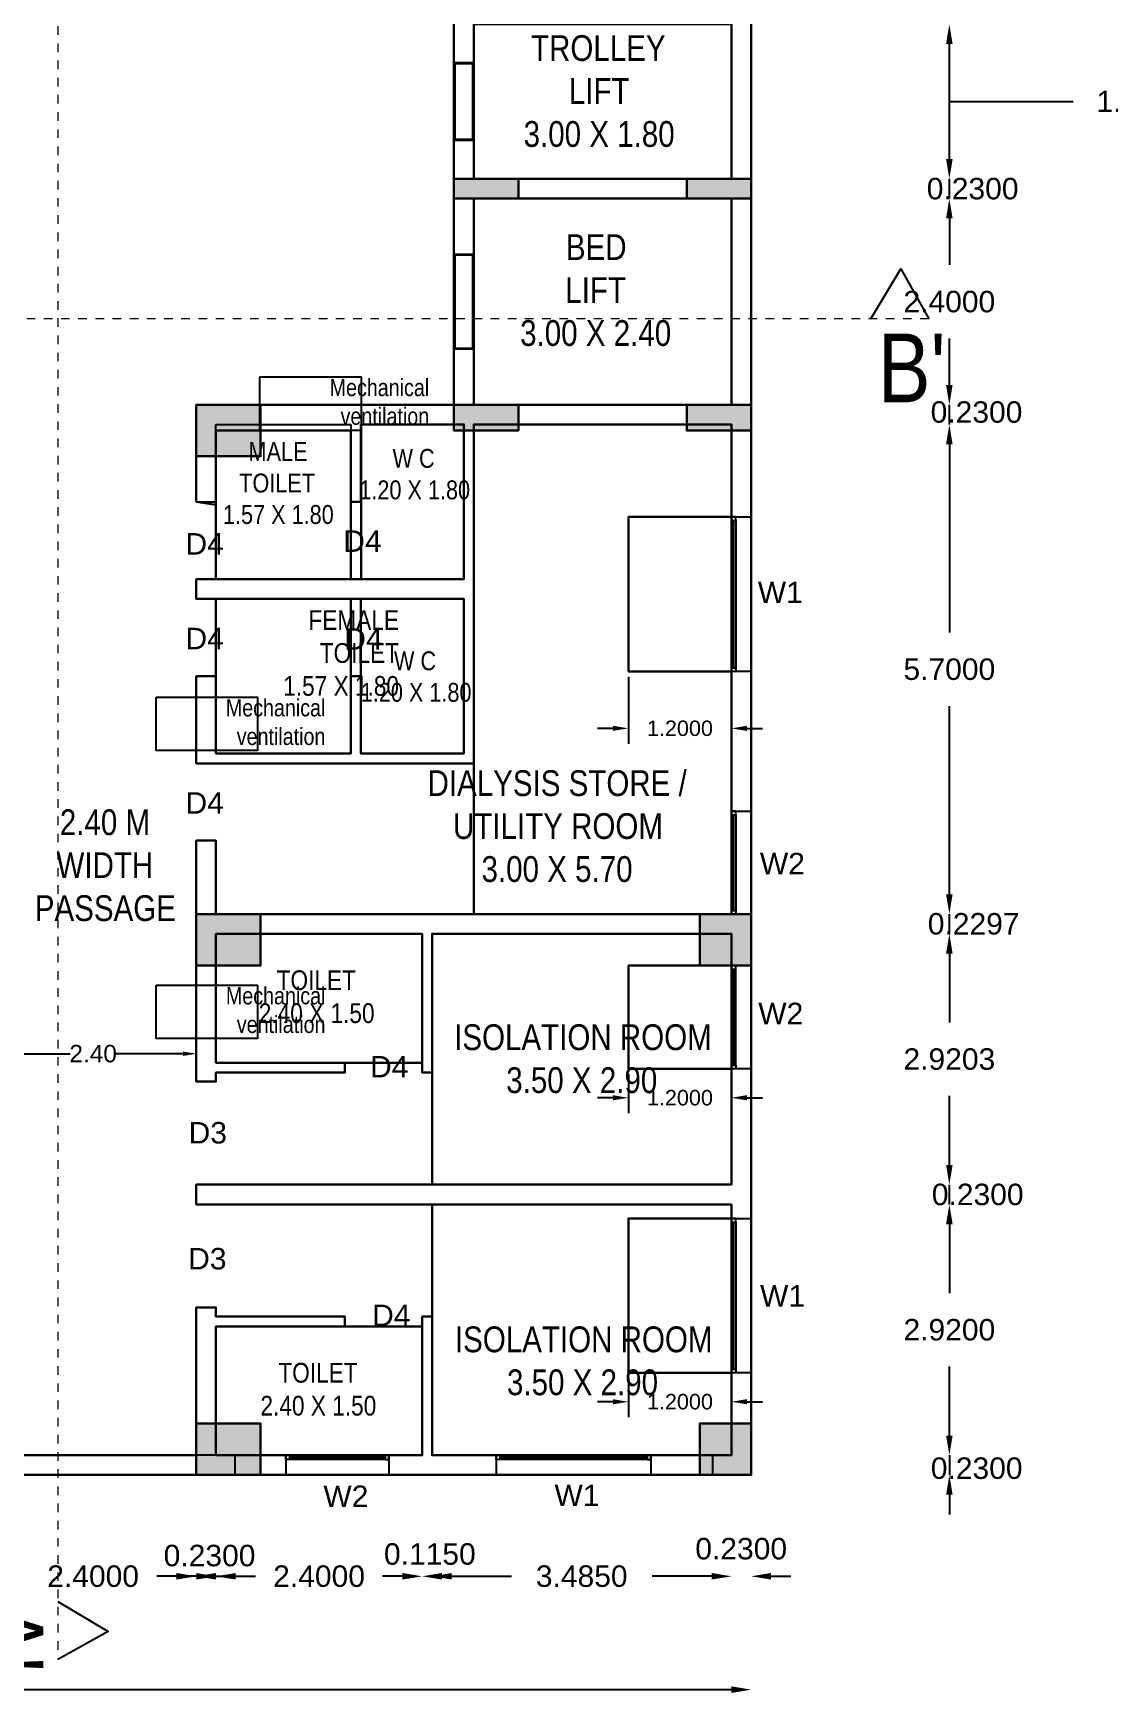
# Model space of a CAD drawing. Header units: metres. Extents: x -38 to 401, y 28 to 287.
# Drawn here: x 254.04 to 266.55, y 94.55 to 113.98 of the extents above; entities that cross this region are included whole.
import ezdxf

# ---------------------------------------------------------------- set-up
doc = ezdxf.new("R2010")
doc.units = ezdxf.units.M
doc.linetypes.add('CENTER', pattern=[2, 1.25, -0.25, 0.25, -0.25])
for name, color, linetype, lineweight in [('BLK_1_FLR_4_BLT_UP_AREA', 4, 'Continuous', 30), ('BLK_1_FLR_4_LIFT_1', 4, 'Continuous', 30), ('BLK_1_FLR_4_LIFT_2', 4, 'Continuous', 30), ('BLK_1_FLR_4_REGULAR_ROOM_5', 4, 'Continuous', 30), ('BLK_1_FLR_4_REGULAR_ROOM_6', 4, 'Continuous', 30), ('BLK_1_FLR_4_REGULAR_ROOM_7', 4, 'Continuous', 30), ('BLK_1_FLR_4_ROOM_5_LIGHT_VENTILATION_1', 7, 'Continuous', 30), ('BLK_1_FLR_4_ROOM_6_LIGHT_VENTILATION_1', 7, 'Continuous', 30), ('BLK_1_FLR_4_ROOM_7_LIGHT_VENTILATION_1', 7, 'Continuous', 30), ('BLK_1_FLR_4_WATER_CLOSET', 4, 'Continuous', 30), ('BLK_1_FLR_4_WC_BATH', 4, 'Continuous', 30), ('BLK_1_LVL_4_BLDG_FOOT_PRINT', 4, 'Continuous', 30), ('UCOLUMN', 6, 'Continuous', 30)]:
    doc.layers.add(name, color=color, linetype=linetype, lineweight=lineweight)
for name, color, linetype in [('BLK_1_FLR_4_CARPET_AREA', 10, 'Continuous'), ('PATH_WAY', 140, 'Continuous'), ('UBEAM', 1, 'Continuous'), ('UHATCH', 8, 'Continuous')]:
    doc.layers.add(name, color=color, linetype=linetype)
doc.styles.get("Standard").update_dxf_attribs({"font": 'arial.ttf'})
doc.dimstyles.get("Standard").update_dxf_attribs({"dimtxt": 0.18, "dimasz": 0.18, "dimexe": 0.18, "dimexo": 0.0625, "dimgap": 0.09, "dimtad": 0, "dimtih": 1, "dimtoh": 1, "dimdec": 4, "dimzin": 0, "dimdsep": 46, "dimtxsty": 'Standard', "dimcen": 0.09, "dimadec": 0, "dimazin": 0, "dimtfac": 1, "dimtdec": 4, "dimtofl": 0, "dimtmove": 0, "dimatfit": 3, "dimfxl": 0, "dimtolj": 1, "dimtzin": 0, "dimarcsym": 0})
doc.dimstyles.new('STANDARD$0', dxfattribs={"dimtxt": 7, "dimasz": 3, "dimexe": 3, "dimexo": 1, "dimgap": 1.5, "dimtad": 1, "dimdec": 1, "dimzin": 1, "dimdsep": 46, "dimlunit": 4, "dimtxsty": 'Standard', "dimblk": 'OBLIQUE', "dimcen": 0.09375, "dimdle": 1, "dimclrd": 8, "dimclre": 8, "dimclrt": 7, "dimadec": 1, "dimazin": 0, "dimtfac": 1, "dimtdec": 1, "dimtix": 1, "dimtmove": 2, "dimatfit": 3, "dimldrblk": 'ARCHTICK', "dimfxl": 0, "dimfrac": 2, "dimtolj": 1, "dimtzin": 0, "dimarcsym": 0})

# ---------------------------------------------------------------- blocks, each defined once
blk = doc.blocks.new('*D167')
at = {"color": 0, "lineweight": -2}
for p, q in [((241.071, 94.702), (251.225, 94.702)), ((262.161, 94.702), (252.007, 94.702))]:
    blk.add_line(p, q, dxfattribs=at)
at = {"color": 0}
for points in [[(241.071, 94.741), (241.071, 94.664), (240.841, 94.702)], [(262.161, 94.741), (262.161, 94.664), (262.391, 94.702)]]:
    blk.add_solid(points, dxfattribs=at)
at = {"layer": 'Defpoints', "color": 0}
for p in [(240.841, 97.201), (262.391, 97.201), (262.391, 94.702)]:
    blk.add_point(p, dxfattribs=at)
at = {"color": 0, "lineweight": 25, "insert": (251.616, 94.702), "char_height": 0.23, "attachment_point": 5}
blk.add_mtext('\\A1;21.55', dxfattribs=at)
blk = doc.blocks.new('230 X 750')
at = {"layer": 'UHATCH', "linetype": 'Continuous'}
h = blk.add_hatch(color=256, dxfattribs=at)
h.dxf.hatch_style = 1
h.paths.add_polyline_path([(750, 0), (750, 230), (0, 230), (0, 0)])
at = {"layer": 'UCOLUMN', "linetype": 'Continuous'}
blk.add_lwpolyline([(0, 230), (0, 0), (750, 0), (750, 230)], close=True, dxfattribs=at)
blk = doc.blocks.new('A$C4CCF6BF3')
at = {"layer": 'UHATCH', "linetype": 'Continuous'}
h = blk.add_hatch(color=256, dxfattribs=at)
h.dxf.hatch_style = 1
h.paths.add_polyline_path([(750, 0), (750, 300), (0, 300), (0, 0)])
at = {"layer": 'UCOLUMN', "linetype": 'Continuous'}
blk.add_lwpolyline([(0, 300), (0, 0), (750, 0), (750, 300)], close=True, dxfattribs=at)
blk = doc.blocks.new('600X600')
at = {"layer": 'UHATCH', "linetype": 'Continuous'}
h = blk.add_hatch(color=256, dxfattribs=at)
h.dxf.hatch_style = 1
h.paths.add_polyline_path([(600, 600), (0, 600), (0, 0), (600, 0)])
at = {"layer": 'UCOLUMN', "linetype": 'Continuous'}
blk.add_lwpolyline([(0, 0), (600, 0), (600, 600), (0, 600)], close=True, dxfattribs=at)
blk = doc.blocks.new('750 x 750')
blk.add_blockref('600X600', (0, 75))
blk = doc.blocks.new('600X750')
at = {"layer": 'UHATCH', "linetype": 'Continuous'}
h = blk.add_hatch(color=256, dxfattribs=at)
h.dxf.hatch_style = 1
h.paths.add_polyline_path([(0, 600), (-750, 600), (-750, 0), (0, 0)])
at = {"layer": 'UCOLUMN', "linetype": 'Continuous'}
blk.add_lwpolyline([(0, 0), (-750, 0), (-750, 600), (0, 600)], close=True, dxfattribs=at)
blk = doc.blocks.new('ASDFSDFSDFDFD')
at = {"layer": 'UBEAM'}
for name, p in [('230 X 750', (-3460, -230)), ('230 X 750', (-750, -230)), ('600X750', (-5710, -3230)), ('A$C4CCF6BF3', (-3460, -2930)), ('A$C4CCF6BF3', (-750, -2930)), ('600X750', (-5710, -9160)), ('600X750', (-5710, -15090))]:
    blk.add_blockref(name, p, dxfattribs=at)
at = {"layer": 'UBEAM', "linetype": 'Continuous', "xscale": -1}
for p in [(0, -9235), (0, -15165)]:
    blk.add_blockref('750 x 750', p, dxfattribs=at)
blk = doc.blocks.new('*D484')
at = {"color": 0, "lineweight": -2}
for p, q in [((253.301, 96.022), (253.071, 96.022)), ((256.161, 96.022), (256.391, 96.022))]:
    blk.add_line(p, q, dxfattribs=at)
at = {"color": 0}
for points in [[(253.301, 96.06), (253.301, 95.984), (253.531, 96.022)], [(256.161, 96.06), (256.161, 95.984), (255.931, 96.022)]]:
    blk.add_solid(points, dxfattribs=at)
at = {"layer": 'Defpoints', "color": 0}
for p in [(253.531, 97.431), (255.931, 97.431), (255.931, 96.022)]:
    blk.add_point(p, dxfattribs=at)
at = {"color": 0, "lineweight": 25, "insert": (254.731, 96.022), "char_height": 0.25, "attachment_point": 5}
blk.add_mtext('\\A1;2.4000', dxfattribs=at)
blk = doc.blocks.new('*D485')
at = {"color": 0, "lineweight": -2}
for p, q in [((255.701, 96.022), (255.471, 96.022)), ((256.391, 96.022), (256.621, 96.022))]:
    blk.add_line(p, q, dxfattribs=at)
at = {"color": 0}
for points in [[(255.701, 96.06), (255.701, 95.984), (255.931, 96.022)], [(256.391, 96.06), (256.391, 95.984), (256.161, 96.022)]]:
    blk.add_solid(points, dxfattribs=at)
at = {"layer": 'Defpoints', "color": 0}
for p in [(255.931, 97.431), (256.161, 97.431), (256.161, 96.022)]:
    blk.add_point(p, dxfattribs=at)
at = {"color": 0, "lineweight": 25, "insert": (256.086, 96.262), "char_height": 0.25, "attachment_point": 5}
blk.add_mtext('\\A1;0.2300', dxfattribs=at)
blk = doc.blocks.new('*D486')
at = {"color": 0, "lineweight": -2}
for p, q in [((255.931, 96.022), (255.701, 96.022)), ((258.791, 96.022), (259.021, 96.022))]:
    blk.add_line(p, q, dxfattribs=at)
at = {"color": 0}
for points in [[(255.931, 96.06), (255.931, 95.984), (256.161, 96.022)], [(258.791, 96.06), (258.791, 95.984), (258.561, 96.022)]]:
    blk.add_solid(points, dxfattribs=at)
at = {"layer": 'Defpoints', "color": 0}
for p in [(256.161, 97.431), (258.561, 97.431), (258.561, 96.022)]:
    blk.add_point(p, dxfattribs=at)
at = {"color": 0, "lineweight": 25, "insert": (257.361, 96.022), "char_height": 0.25, "attachment_point": 5}
blk.add_mtext('\\A1;2.4000', dxfattribs=at)
blk = doc.blocks.new('*D487')
at = {"color": 0, "lineweight": -2}
for p, q in [((258.331, 96.022), (258.101, 96.022)), ((258.906, 96.022), (259.136, 96.022))]:
    blk.add_line(p, q, dxfattribs=at)
at = {"color": 0}
for points in [[(258.331, 96.06), (258.331, 95.984), (258.561, 96.022)], [(258.906, 96.06), (258.906, 95.984), (258.676, 96.022)]]:
    blk.add_solid(points, dxfattribs=at)
at = {"layer": 'Defpoints', "color": 0}
for p in [(258.561, 97.431), (258.676, 97.431), (258.676, 96.022)]:
    blk.add_point(p, dxfattribs=at)
at = {"color": 0, "lineweight": 25, "insert": (258.65, 96.28), "char_height": 0.25, "attachment_point": 5}
blk.add_mtext('\\A1;0.1150', dxfattribs=at)
blk = doc.blocks.new('*D488')
at = {"color": 0, "lineweight": -2}
for p, q in [((258.906, 96.022), (259.6, 96.022)), ((261.931, 96.022), (261.237, 96.022))]:
    blk.add_line(p, q, dxfattribs=at)
at = {"color": 0}
for points in [[(258.906, 96.06), (258.906, 95.984), (258.676, 96.022)], [(261.931, 96.06), (261.931, 95.984), (262.161, 96.022)]]:
    blk.add_solid(points, dxfattribs=at)
at = {"layer": 'Defpoints', "color": 0}
for p in [(258.676, 97.431), (262.161, 97.431), (262.161, 96.022)]:
    blk.add_point(p, dxfattribs=at)
at = {"color": 0, "lineweight": 25, "insert": (260.418, 96.022), "char_height": 0.25, "attachment_point": 5}
blk.add_mtext('\\A1;3.4850', dxfattribs=at)
blk = doc.blocks.new('*D489')
at = {"color": 0, "lineweight": -2}
for p, q in [((261.931, 96.022), (261.701, 96.022)), ((262.621, 96.022), (262.851, 96.022))]:
    blk.add_line(p, q, dxfattribs=at)
at = {"color": 0}
for points in [[(261.931, 96.06), (261.931, 95.984), (262.161, 96.022)], [(262.621, 96.06), (262.621, 95.984), (262.391, 96.022)]]:
    blk.add_solid(points, dxfattribs=at)
at = {"layer": 'Defpoints', "color": 0}
for p in [(262.161, 97.431), (262.391, 97.201), (262.391, 96.022)]:
    blk.add_point(p, dxfattribs=at)
at = {"color": 0, "lineweight": 25, "insert": (262.274, 96.342), "char_height": 0.25, "attachment_point": 5}
blk.add_mtext('\\A1;0.2300', dxfattribs=at)
blk = doc.blocks.new('*D53')
at = {"color": 0, "lineweight": -2}
for p, q in [((267.319, 150.321), (267.319, 124.304)), ((267.319, 97.431), (267.319, 123.449))]:
    blk.add_line(p, q, dxfattribs=at)
at = {"color": 0}
for points in [[(267.281, 150.321), (267.357, 150.321), (267.319, 150.551)], [(267.281, 97.431), (267.357, 97.431), (267.319, 97.201)]]:
    blk.add_solid(points, dxfattribs=at)
at = {"layer": 'Defpoints', "color": 0}
for p in [(263.891, 150.551), (262.391, 97.201), (267.319, 97.201)]:
    blk.add_point(p, dxfattribs=at)
at = {"color": 0, "lineweight": 25, "insert": (267.319, 123.876), "char_height": 0.25, "attachment_point": 5}
blk.add_mtext('\\A1;53.3500', dxfattribs=at)
blk = doc.blocks.new('*D507')
at = {"color": 0, "lineweight": -2}
for p, q in [((264.697, 100.121), (264.697, 99.319)), ((264.697, 97.661), (264.697, 98.464))]:
    blk.add_line(p, q, dxfattribs=at)
at = {"color": 0}
for points in [[(264.659, 100.121), (264.735, 100.121), (264.697, 100.351)], [(264.659, 97.661), (264.735, 97.661), (264.697, 97.431)]]:
    blk.add_solid(points, dxfattribs=at)
at = {"layer": 'Defpoints', "color": 0}
for p in [(262.161, 100.351), (264.697, 100.351), (262.161, 97.431)]:
    blk.add_point(p, dxfattribs=at)
at = {"color": 0, "lineweight": 25, "insert": (264.697, 98.891), "char_height": 0.25, "attachment_point": 5}
blk.add_mtext('\\A1;2.9200', dxfattribs=at)
blk = doc.blocks.new('*D54')
at = {"color": 0, "lineweight": -2}
for p, q in [((264.697, 97.661), (264.697, 97.891)), ((264.697, 97.431), (264.697, 97.201)), ((264.697, 96.971), (264.697, 96.741))]:
    blk.add_line(p, q, dxfattribs=at)
at = {"color": 0}
for points in [[(264.659, 97.661), (264.735, 97.661), (264.697, 97.431)], [(264.659, 96.971), (264.735, 96.971), (264.697, 97.201)]]:
    blk.add_solid(points, dxfattribs=at)
at = {"layer": 'Defpoints', "color": 0}
for p in [(262.161, 97.431), (262.391, 97.201), (264.697, 97.201)]:
    blk.add_point(p, dxfattribs=at)
at = {"color": 0, "lineweight": 25, "insert": (265.015, 97.279), "char_height": 0.25, "attachment_point": 5}
blk.add_mtext('\\A1;0.2300', dxfattribs=at)
blk = doc.blocks.new('*D508')
at = {"color": 0, "lineweight": -2}
for p, q in [((264.697, 100.811), (264.697, 101.041)), ((264.697, 100.351), (264.697, 100.581)), ((264.697, 100.121), (264.697, 99.891))]:
    blk.add_line(p, q, dxfattribs=at)
at = {"color": 0}
for points in [[(264.659, 100.811), (264.735, 100.811), (264.697, 100.581)], [(264.659, 100.121), (264.735, 100.121), (264.697, 100.351)]]:
    blk.add_solid(points, dxfattribs=at)
at = {"layer": 'Defpoints', "color": 0}
for p in [(262.161, 100.581), (264.697, 100.581), (262.161, 100.351)]:
    blk.add_point(p, dxfattribs=at)
at = {"color": 0, "lineweight": 25, "insert": (265.027, 100.466), "char_height": 0.25, "attachment_point": 5}
blk.add_mtext('\\A1;0.2300', dxfattribs=at)
blk = doc.blocks.new('*D509')
at = {"color": 0, "lineweight": -2}
for p, q in [((264.697, 103.272), (264.697, 102.469)), ((264.697, 100.811), (264.697, 101.614))]:
    blk.add_line(p, q, dxfattribs=at)
at = {"color": 0}
for points in [[(264.659, 103.272), (264.735, 103.272), (264.697, 103.502)], [(264.659, 100.811), (264.735, 100.811), (264.697, 100.581)]]:
    blk.add_solid(points, dxfattribs=at)
at = {"layer": 'Defpoints', "color": 0}
for p in [(262.161, 103.502), (264.697, 103.502), (262.161, 100.581)]:
    blk.add_point(p, dxfattribs=at)
at = {"color": 0, "lineweight": 25, "insert": (264.697, 102.042), "char_height": 0.25, "attachment_point": 5}
blk.add_mtext('\\A1;2.9203', dxfattribs=at)
blk = doc.blocks.new('*D407')
at = {"color": 0, "lineweight": -2}
for p, q in [((264.697, 103.961), (264.697, 104.191)), ((264.697, 103.502), (264.697, 103.731)), ((264.697, 103.272), (264.697, 103.042))]:
    blk.add_line(p, q, dxfattribs=at)
at = {"color": 0}
for points in [[(264.659, 103.961), (264.735, 103.961), (264.697, 103.731)], [(264.659, 103.272), (264.735, 103.272), (264.697, 103.502)]]:
    blk.add_solid(points, dxfattribs=at)
at = {"layer": 'Defpoints', "color": 0}
for p in [(262.391, 103.731), (264.697, 103.731), (262.161, 103.502)]:
    blk.add_point(p, dxfattribs=at)
at = {"color": 0, "lineweight": 25, "insert": (264.98, 103.617), "char_height": 0.25, "attachment_point": 5}
blk.add_mtext('\\A1;0.2297', dxfattribs=at)
blk = doc.blocks.new('*D408')
at = {"color": 0, "lineweight": -2}
for p, q in [((264.697, 109.201), (264.697, 107.009)), ((264.697, 103.961), (264.697, 106.154))]:
    blk.add_line(p, q, dxfattribs=at)
at = {"color": 0}
for points in [[(264.659, 109.201), (264.735, 109.201), (264.697, 109.431)], [(264.659, 103.961), (264.735, 103.961), (264.697, 103.731)]]:
    blk.add_solid(points, dxfattribs=at)
at = {"layer": 'Defpoints', "color": 0}
for p in [(262.161, 109.431), (264.697, 109.431), (262.391, 103.731)]:
    blk.add_point(p, dxfattribs=at)
at = {"color": 0, "lineweight": 25, "insert": (264.697, 106.581), "char_height": 0.25, "attachment_point": 5}
blk.add_mtext('\\A1;5.7000', dxfattribs=at)
blk = doc.blocks.new('*D409')
at = {"color": 0, "lineweight": -2}
for p, q in [((264.697, 109.891), (264.697, 110.121)), ((264.697, 109.431), (264.697, 109.661)), ((264.697, 109.201), (264.697, 108.971))]:
    blk.add_line(p, q, dxfattribs=at)
at = {"color": 0}
for points in [[(264.659, 109.891), (264.735, 109.891), (264.697, 109.661)], [(264.659, 109.201), (264.735, 109.201), (264.697, 109.431)]]:
    blk.add_solid(points, dxfattribs=at)
at = {"layer": 'Defpoints', "color": 0}
for p in [(262.161, 109.661), (264.697, 109.661), (262.161, 109.431)]:
    blk.add_point(p, dxfattribs=at)
at = {"color": 0, "lineweight": 25, "insert": (265.013, 109.575), "char_height": 0.25, "attachment_point": 5}
blk.add_mtext('\\A1;0.2300', dxfattribs=at)
blk = doc.blocks.new('*D410')
at = {"color": 0, "lineweight": -2}
for p, q in [((264.697, 111.831), (264.697, 111.289)), ((264.697, 109.891), (264.697, 110.434))]:
    blk.add_line(p, q, dxfattribs=at)
at = {"color": 0}
for points in [[(264.659, 111.831), (264.735, 111.831), (264.697, 112.061)], [(264.659, 109.891), (264.735, 109.891), (264.697, 109.661)]]:
    blk.add_solid(points, dxfattribs=at)
at = {"layer": 'Defpoints', "color": 0}
for p in [(262.161, 112.061), (264.697, 112.061), (262.161, 109.661)]:
    blk.add_point(p, dxfattribs=at)
at = {"color": 0, "lineweight": 25, "insert": (264.697, 110.861), "char_height": 0.25, "attachment_point": 5}
blk.add_mtext('\\A1;2.4000', dxfattribs=at)
blk = doc.blocks.new('*D411')
at = {"color": 0, "lineweight": -2}
for p, q in [((264.697, 112.521), (264.697, 112.751)), ((264.697, 112.061), (264.697, 112.291)), ((264.697, 111.831), (264.697, 111.601))]:
    blk.add_line(p, q, dxfattribs=at)
at = {"color": 0}
for points in [[(264.659, 112.521), (264.735, 112.521), (264.697, 112.291)], [(264.659, 111.831), (264.735, 111.831), (264.697, 112.061)]]:
    blk.add_solid(points, dxfattribs=at)
at = {"layer": 'Defpoints', "color": 0}
for p in [(262.161, 112.291), (264.697, 112.291), (262.161, 112.061)]:
    blk.add_point(p, dxfattribs=at)
at = {"color": 0, "lineweight": 25, "insert": (264.968, 112.176), "char_height": 0.25, "attachment_point": 5}
blk.add_mtext('\\A1;0.2300', dxfattribs=at)
blk = doc.blocks.new('*D412')
at = {"color": 0, "lineweight": -2}
for p, q in [((264.697, 112.521), (264.697, 113.861)), ((264.697, 113.191), (265.538, 113.191)), ((265.538, 113.191), (266.138, 113.191))]:
    blk.add_line(p, q, dxfattribs=at)
at = {"color": 0}
for points in [[(264.659, 113.861), (264.735, 113.861), (264.697, 114.091)], [(264.659, 112.521), (264.735, 112.521), (264.697, 112.291)]]:
    blk.add_solid(points, dxfattribs=at)
at = {"layer": 'Defpoints', "color": 0}
for p in [(262.161, 114.091), (264.697, 114.091), (262.161, 112.291)]:
    blk.add_point(p, dxfattribs=at)
at = {"color": 0, "lineweight": 25, "insert": (266.944, 113.191), "char_height": 0.25, "attachment_point": 5}
blk.add_mtext('\\A1;1.8000', dxfattribs=at)
blk = doc.blocks.new('*D748')
at = {"layer": 'Defpoints', "color": 0}
for p in [(253.531, 102.054), (255.931, 102.106), (255.931, 102.054)]:
    blk.add_point(p, dxfattribs=at)
at = {"layer": 'PATH_WAY', "color": 0, "lineweight": -2}
for p, q in [((253.531, 102.054), (253.531, 102.106)), ((253.683, 102.106), (254.463, 102.106)), ((255.778, 102.106), (254.998, 102.106)), ((255.931, 102.054), (255.931, 102.106))]:
    blk.add_line(p, q, dxfattribs=at)
at = {"layer": 'PATH_WAY', "color": 0}
for points in [[(253.683, 102.131), (253.683, 102.08), (253.531, 102.106)], [(255.778, 102.131), (255.778, 102.08), (255.931, 102.106)]]:
    blk.add_solid(points, dxfattribs=at)
at = {"layer": 'PATH_WAY', "color": 0, "lineweight": 30, "insert": (254.731, 102.106), "char_height": 0.2032, "attachment_point": 5}
blk.add_mtext('\\A1;2.40', dxfattribs=at)
blk = doc.blocks.new('*D998')
at = {"layer": 'BLK_1_FLR_4_ROOM_5_LIGHT_VENTILATION_1', "color": 0, "lineweight": -2}
for p, q in [((260.961, 98.327), (260.961, 97.874)), ((262.161, 98.327), (262.161, 97.874)), ((260.781, 98.054), (260.601, 98.054)), ((262.341, 98.054), (262.521, 98.054))]:
    blk.add_line(p, q, dxfattribs=at)
at = {"layer": 'BLK_1_FLR_4_ROOM_5_LIGHT_VENTILATION_1', "color": 0}
for points in [[(260.781, 98.084), (260.781, 98.024), (260.961, 98.054)], [(262.341, 98.084), (262.341, 98.024), (262.161, 98.054)]]:
    blk.add_solid(points, dxfattribs=at)
at = {"layer": 'Defpoints', "color": 0}
for p in [(260.961, 98.389), (262.161, 98.389), (260.961, 98.054)]:
    blk.add_point(p, dxfattribs=at)
at = {"layer": 'BLK_1_FLR_4_ROOM_5_LIGHT_VENTILATION_1', "color": 0, "lineweight": 30, "insert": (261.561, 98.054), "char_height": 0.18, "attachment_point": 5}
blk.add_mtext('\\A1;1.2000', dxfattribs=at)
blk = doc.blocks.new('*D999')
at = {"layer": 'BLK_1_FLR_4_ROOM_6_LIGHT_VENTILATION_1', "color": 0, "lineweight": -2}
for p, q in [((260.961, 101.869), (260.961, 101.413)), ((262.161, 101.869), (262.161, 101.413)), ((260.781, 101.593), (260.601, 101.593)), ((262.341, 101.593), (262.521, 101.593))]:
    blk.add_line(p, q, dxfattribs=at)
at = {"layer": 'BLK_1_FLR_4_ROOM_6_LIGHT_VENTILATION_1', "color": 0}
for points in [[(260.781, 101.623), (260.781, 101.563), (260.961, 101.593)], [(262.341, 101.623), (262.341, 101.563), (262.161, 101.593)]]:
    blk.add_solid(points, dxfattribs=at)
at = {"layer": 'Defpoints', "color": 0}
for p in [(260.961, 101.931), (262.161, 101.931), (260.961, 101.593)]:
    blk.add_point(p, dxfattribs=at)
at = {"layer": 'BLK_1_FLR_4_ROOM_6_LIGHT_VENTILATION_1', "color": 0, "lineweight": 30, "insert": (261.561, 101.593), "char_height": 0.18, "attachment_point": 5}
blk.add_mtext('\\A1;1.2000', dxfattribs=at)
blk = doc.blocks.new('*D1000')
at = {"layer": 'BLK_1_FLR_4_ROOM_7_LIGHT_VENTILATION_1', "color": 0, "lineweight": -2}
for p, q in [((260.961, 106.494), (260.961, 105.714)), ((262.161, 106.494), (262.161, 105.714)), ((260.781, 105.894), (260.601, 105.894)), ((262.341, 105.894), (262.521, 105.894))]:
    blk.add_line(p, q, dxfattribs=at)
at = {"layer": 'BLK_1_FLR_4_ROOM_7_LIGHT_VENTILATION_1', "color": 0}
for points in [[(260.781, 105.924), (260.781, 105.864), (260.961, 105.894)], [(262.341, 105.924), (262.341, 105.864), (262.161, 105.894)]]:
    blk.add_solid(points, dxfattribs=at)
at = {"layer": 'Defpoints', "color": 0}
for p in [(260.961, 106.556), (262.161, 106.556), (260.961, 105.894)]:
    blk.add_point(p, dxfattribs=at)
at = {"layer": 'BLK_1_FLR_4_ROOM_7_LIGHT_VENTILATION_1', "color": 0, "lineweight": 30, "insert": (261.561, 105.894), "char_height": 0.18, "attachment_point": 5}
blk.add_mtext('\\A1;1.2000', dxfattribs=at)

msp = doc.modelspace()

# ---------------------------------------------------------------- linework, layer by layer
at = {"linetype": 'CENTER', "lineweight": 20, "ltscale": 0.05}
msp.add_line((254.32169, 152.26763), (254.32169, 95.0529), dxfattribs=at)
at = {"color": 7, "lineweight": 25}
for p, q in [((262.39089, 116.56265), (262.39089, 108.35631)), ((258.93089, 115.50148), (258.93089, 113.64148)), ((259.16089, 113.64148), (259.16089, 114.09148)), ((262.16089, 114.09148), (262.16089, 112.29148)), ((258.93089, 113.64148), (259.16089, 113.64148)), ((259.16089, 112.74148), (258.93089, 112.74148)), ((258.93089, 112.74148), (258.93089, 111.41148)), ((259.16089, 112.29148), (259.16089, 112.74148)), ((262.16089, 112.29148), (259.16089, 112.29148)), ((259.16089, 111.41148), (259.16089, 112.06148)), ((259.16089, 112.06148), (262.16089, 112.06148)), ((262.16089, 112.06148), (262.16089, 109.66148)), ((258.93089, 111.41148), (259.16089, 111.41148)), ((259.16089, 110.31148), (258.93089, 110.31148)), ((258.93089, 110.31148), (258.93089, 109.66148)), ((259.16089, 109.66148), (259.16089, 110.31148)), ((258.93089, 109.66148), (255.93089, 109.66148)), ((255.93089, 109.66148), (255.93093, 108.53148)), ((262.16089, 109.66148), (259.16089, 109.66148)), ((256.16089, 108.53148), (256.16089, 109.43148)), ((256.16089, 109.43148), (257.73089, 109.43148)), ((257.73089, 109.43148), (257.73089, 108.53148)), ((257.84589, 108.53148), (257.84589, 109.43148)), ((257.84589, 109.43148), (259.04589, 109.43148)), ((259.04589, 109.43148), (259.04589, 107.63148)), ((259.16089, 105.48646), (259.16089, 109.43148)), ((259.16089, 109.43148), (262.16089, 109.43148)), ((262.16089, 109.43148), (262.16089, 108.35631)), ((255.93093, 108.53148), (256.16089, 108.53148)), ((257.73089, 108.53148), (257.84589, 108.53148)), ((262.16089, 108.35631), (262.39089, 108.35631)), ((262.1609, 106.57237), (262.16089, 108.31372)), ((262.18145, 106.5989), (262.18144, 108.31372)), ((262.18997, 106.5989), (262.18996, 108.31372)), ((262.212, 108.31372), (262.212, 106.57237)), ((262.39089, 106.55631), (262.39089, 108.35631)), ((259.04589, 107.63148), (255.93089, 107.63148)), ((255.93089, 107.63148), (255.93089, 107.40146)), ((255.93089, 107.40146), (259.04589, 107.40146)), ((259.04589, 107.40146), (259.04589, 105.60148)), ((256.16089, 106.50148), (255.93089, 106.50148)), ((255.93089, 106.50148), (255.93089, 105.48646)), ((256.16089, 105.60148), (256.16089, 106.50148)), ((257.84589, 106.50148), (257.73089, 106.50148)), ((257.73089, 106.50148), (257.73089, 105.60148)), ((257.84589, 105.60148), (257.84589, 106.50148)), ((262.16089, 106.55631), (262.16089, 104.93148)), ((262.39089, 106.55631), (262.16089, 106.55631)), ((262.39089, 106.55631), (262.39089, 104.93148)), ((257.73089, 105.60148), (256.16089, 105.60148)), ((259.04589, 105.60148), (257.84589, 105.60148)), ((255.93089, 105.48646), (259.16089, 105.48646)), ((262.16089, 103.74753), (262.16088, 104.88889)), ((262.16089, 104.93148), (262.39089, 104.93148)), ((262.18144, 103.77407), (262.18143, 104.88889)), ((262.18996, 103.77407), (262.18995, 104.88889)), ((262.21199, 104.88889), (262.212, 103.74753)), ((262.39088, 103.73148), (262.39088, 104.93148)), ((256.16089, 104.58648), (255.93089, 104.58648)), ((255.93089, 104.58648), (255.93089, 101.78148)), ((256.16089, 103.73148), (256.16089, 104.58648)), ((262.16089, 103.73148), (256.16089, 103.73148)), ((262.39089, 103.73148), (262.16089, 103.73148)), ((262.39089, 103.73148), (262.39089, 103.13148)), ((256.16089, 102.00148), (256.16089, 103.50148)), ((256.16089, 103.50148), (258.56089, 103.50148)), ((258.56089, 103.50148), (258.56089, 101.88648)), ((258.67589, 101.88648), (258.67589, 103.50181)), ((258.67589, 103.50181), (262.16089, 103.50181)), ((262.16089, 103.50181), (262.16089, 103.13148)), ((262.16089, 103.11543), (262.16088, 101.97407)), ((262.16089, 103.13148), (262.39089, 103.13148)), ((262.18144, 103.08889), (262.18143, 101.97407)), ((262.18996, 103.08889), (262.18995, 101.97407)), ((262.21199, 101.97407), (262.212, 103.11543)), ((262.39088, 103.13148), (262.39088, 101.93148)), ((257.66089, 102.00148), (256.16089, 102.00148)), ((256.16089, 101.78148), (256.16089, 101.88648)), ((256.16089, 101.88648), (257.66089, 101.88648)), ((257.66089, 101.88648), (257.66089, 102.00148)), ((258.56089, 101.88648), (258.67589, 101.88648)), ((262.16089, 101.93148), (262.16089, 100.58148)), ((262.39089, 101.93148), (262.16089, 101.93148)), ((262.39089, 101.93148), (262.39089, 100.18915)), ((255.93089, 101.78148), (256.16089, 101.78148)), ((262.16089, 100.58148), (255.93089, 100.58148)), ((255.93089, 100.58148), (255.93089, 100.35148)), ((255.93089, 100.35148), (262.16089, 100.35148)), ((262.16089, 100.35148), (262.16089, 100.18915)), ((262.16089, 100.18915), (262.39089, 100.18915)), ((262.1609, 98.4052), (262.16089, 100.14656)), ((262.18145, 98.43174), (262.18144, 100.14656)), ((262.18997, 98.43174), (262.18996, 100.14656)), ((262.212, 100.14656), (262.212, 98.4052)), ((262.39089, 98.38915), (262.39089, 100.18915)), ((256.16089, 99.15148), (255.93089, 99.15148)), ((255.93089, 99.15148), (255.93089, 97.43148)), ((256.16089, 99.04648), (256.16089, 99.15148)), ((257.66089, 99.04648), (256.16089, 99.04648)), ((256.16089, 97.43148), (256.16089, 98.93148)), ((256.16089, 98.93148), (257.66089, 98.93148)), ((257.66089, 98.93148), (257.66089, 99.04648)), ((258.67589, 99.04648), (258.56089, 99.04648)), ((258.56089, 99.04648), (258.56089, 97.43148)), ((258.67589, 97.43148), (258.67589, 99.04648)), ((262.16089, 98.38915), (262.16089, 97.43148)), ((262.39089, 98.38915), (262.16089, 98.38915)), ((262.39089, 98.38915), (262.39089, 97.20148)), ((258.56089, 97.43148), (253.53089, 97.43148)), ((256.38089, 97.43148), (256.16089, 97.43148)), ((256.38089, 97.43148), (256.38089, 97.20148)), ((256.97349, 97.43148), (256.97349, 97.20148)), ((256.98954, 97.43148), (258.1309, 97.43148)), ((258.1309, 97.38038), (256.98954, 97.38037)), ((257.01608, 97.41092), (258.1309, 97.41093)), ((257.01608, 97.4024), (258.1309, 97.40241)), ((258.17349, 97.43148), (258.17349, 97.20148)), ((259.42384, 97.43148), (258.67589, 97.43148)), ((259.42384, 97.43148), (259.42384, 97.20148)), ((259.43989, 97.43148), (261.18125, 97.43149)), ((261.18125, 97.38038), (259.43989, 97.38037)), ((259.46643, 97.41092), (261.18125, 97.41093)), ((259.46643, 97.40241), (261.18125, 97.40242)), ((262.16089, 97.43148), (260.06089, 97.43148)), ((261.22384, 97.43148), (261.22384, 97.20148)), ((262.16089, 97.43148), (261.94089, 97.43148)), ((261.94089, 97.43148), (261.94089, 97.20148)), ((251.01872, 97.20148), (259.42384, 97.20148)), ((256.97349, 97.20148), (258.17349, 97.20148)), ((259.42384, 97.20149), (261.22384, 97.20149)), ((260.06089, 97.20148), (262.39089, 97.20148)), ((262.39089, 97.20148), (261.94089, 97.20148))]:
    msp.add_line(p, q, dxfattribs=at)
for points in [[(258.93089, 112.74148), (259.16089, 112.74148), (259.16089, 113.64148), (258.93089, 113.64148)], [(258.94089, 112.75148), (259.15089, 112.75148), (259.15089, 113.63148), (258.94089, 113.63148)], [(258.93089, 110.31148), (259.16089, 110.31148), (259.16089, 111.41148), (258.93089, 111.41148)], [(258.94089, 110.32148), (259.15089, 110.32148), (259.15089, 111.40148), (258.94089, 111.40148)], [(256.67264, 109.98458), (257.85208, 109.98458), (257.85208, 109.36316), (256.67264, 109.36316)], [(262.16089, 108.31372), (262.212, 108.31372), (262.212, 108.35631), (262.16089, 108.35631)], [(262.1609, 106.5989), (262.212, 106.5989), (262.212, 106.55631), (262.1609, 106.55631)], [(255.46428, 106.25643), (256.64371, 106.25643), (256.64371, 105.63501), (255.46428, 105.63501)], [(262.16088, 104.88889), (262.21199, 104.88889), (262.21199, 104.93148), (262.16088, 104.93148)], [(262.16089, 103.77407), (262.212, 103.77407), (262.212, 103.73148), (262.16089, 103.73148)], [(262.16089, 103.08889), (262.212, 103.08889), (262.212, 103.13148), (262.16089, 103.13148)], [(255.46515, 102.90376), (256.64458, 102.90376), (256.64458, 102.28234), (255.46515, 102.28234)], [(262.16088, 101.97407), (262.21199, 101.97407), (262.21199, 101.93148), (262.16088, 101.93148)], [(262.16089, 100.14656), (262.212, 100.14656), (262.212, 100.18915), (262.16089, 100.18915)], [(262.1609, 98.43174), (262.212, 98.43174), (262.212, 98.38915), (262.1609, 98.38915)], [(257.01608, 97.43148), (257.01608, 97.38037), (256.97349, 97.38037), (256.97349, 97.43148)], [(258.1309, 97.43148), (258.1309, 97.38038), (258.17349, 97.38038), (258.17349, 97.43148)], [(259.46643, 97.43148), (259.46643, 97.38037), (259.42384, 97.38037), (259.42384, 97.43148)], [(261.18125, 97.43149), (261.18125, 97.38038), (261.22384, 97.38038), (261.22384, 97.43149)]]:
    msp.add_lwpolyline(points, close=True, dxfattribs=at)
for points in [[(263.7816, 110.66148), (264.13145, 111.24436), (264.45758, 110.66148)], [(254.32169, 95.72887), (254.90456, 95.37902), (254.32169, 95.0529)]]:
    msp.add_lwpolyline(points, dxfattribs=at)
at = {"linetype": 'CENTER', "lineweight": 20, "ltscale": 0.05}
msp.add_lwpolyline([(264.45758, 110.66148), (238.09992, 110.66148)], dxfattribs=at)
at = {"layer": 'BLK_1_FLR_4_BLT_UP_AREA', "color": 12, "lineweight": 30}
msp.add_lwpolyline([(240.84087, 97.20137), (240.84089, 150.54866), (263.89089, 150.5543), (263.89089, 140.58148), (262.39089, 140.58148), (262.39087, 97.20137)], close=True, dxfattribs=at)
at = {"layer": 'BLK_1_FLR_4_CARPET_AREA', "color": 15, "linetype": 'Continuous', "lineweight": 30}
msp.add_lwpolyline([(258.93089, 115.50148), (258.93089, 109.66148), (255.93089, 109.66148), (255.93093, 108.53148), (256.16089, 108.49732), (256.16089, 109.06148), (256.68089, 109.06148), (256.68089, 109.36316), (257.73089, 109.36316), (257.73089, 108.53148), (257.85208, 108.53148), (257.85208, 109.43148), (258.93089, 109.43148), (258.93089, 109.36148), (259.04589, 109.36148), (259.04589, 107.63148), (255.93089, 107.63148), (255.93089, 107.40146), (259.04589, 107.40146), (259.04589, 105.60148), (257.84589, 105.60148), (257.84589, 106.50148), (257.73089, 106.50147), (257.73089, 105.60148), (256.16089, 105.60148), (256.16089, 106.50147), (255.93089, 106.50148), (255.93089, 105.48646), (259.16089, 105.48646), (259.16089, 109.43148), (262.16089, 109.43148), (262.16089, 103.73148), (256.16089, 103.73148), (256.16089, 104.58648), (255.93089, 104.58648), (255.93089, 101.78148), (256.16089, 101.78148), (256.16089, 101.88648), (257.66089, 101.88648), (257.66089, 102.00148), (256.16089, 102.00148), (256.16089, 103.13148), (256.68089, 103.13148), (256.68089, 103.50148), (258.56089, 103.50148), (258.56089, 101.88648), (258.67589, 101.88648), (258.67589, 103.50181), (261.79089, 103.50181), (261.79089, 103.13148), (262.16089, 103.13148), (262.16089, 100.58148), (255.93089, 100.58148), (255.93089, 100.35148), (262.16089, 100.35148), (262.16089, 97.43148), (258.67589, 97.43148), (258.67589, 99.04648), (258.56089, 99.04648), (258.56089, 97.43148), (256.16089, 97.43148), (256.16089, 98.93148), (257.66089, 98.93148), (257.66089, 99.04648), (256.16089, 99.04648), (256.16089, 99.15148), (255.93089, 99.15148), (255.93089, 97.43148), (253.53089, 97.43148)], dxfattribs=at)
at = {"layer": 'BLK_1_FLR_4_LIFT_1', "color": 30, "lineweight": 30}
msp.add_lwpolyline([(259.16089, 112.06148), (262.16089, 112.06148), (262.16089, 109.66148), (259.16089, 109.66148)], close=True, dxfattribs=at)
at = {"layer": 'BLK_1_FLR_4_LIFT_2', "color": 30, "lineweight": 30}
msp.add_lwpolyline([(259.16089, 112.29148), (262.16089, 112.29148), (262.16089, 114.09148), (259.16089, 114.09148)], close=True, dxfattribs=at)
at = {"layer": 'BLK_1_FLR_4_REGULAR_ROOM_5', "color": 2, "lineweight": 30}
msp.add_lwpolyline([(258.67589, 97.43148), (262.16089, 97.43148), (262.16089, 100.35148), (258.67589, 100.35148)], close=True, dxfattribs=at)
at = {"layer": 'BLK_1_FLR_4_REGULAR_ROOM_6', "color": 2, "lineweight": 30}
msp.add_lwpolyline([(258.67589, 103.50181), (262.16089, 103.50181), (262.16089, 100.58148), (258.67589, 100.58148)], close=True, dxfattribs=at)
at = {"layer": 'BLK_1_FLR_4_REGULAR_ROOM_7', "color": 2, "lineweight": 30}
msp.add_lwpolyline([(262.16089, 103.73148), (259.16089, 103.73148), (259.16089, 109.43148), (262.16089, 109.43148)], close=True, dxfattribs=at)
at = {"layer": 'BLK_1_FLR_4_ROOM_5_LIGHT_VENTILATION_1', "color": 2, "lineweight": 30}
msp.add_lwpolyline([(260.96089, 98.38915), (260.96089, 100.18915), (262.16089, 100.18915), (262.16089, 98.38915)], close=True, dxfattribs=at)
at = {"layer": 'BLK_1_FLR_4_ROOM_6_LIGHT_VENTILATION_1', "color": 2, "lineweight": 30}
msp.add_lwpolyline([(260.96089, 101.93148), (260.96089, 103.13148), (262.16089, 103.13148), (262.16089, 101.93148)], close=True, dxfattribs=at)
at = {"layer": 'BLK_1_FLR_4_ROOM_7_LIGHT_VENTILATION_1', "color": 2, "lineweight": 30}
msp.add_lwpolyline([(260.96089, 106.55631), (260.96089, 108.35631), (262.16089, 108.35631), (262.16089, 106.55631)], close=True, dxfattribs=at)
at = {"layer": 'BLK_1_FLR_4_WATER_CLOSET', "color": 1, "lineweight": 30}
msp.add_lwpolyline([(259.04589, 107.63148), (257.85208, 107.63148), (257.85208, 109.43148), (259.04589, 109.43148)], close=True, dxfattribs=at)
at = {"layer": 'BLK_1_FLR_4_WATER_CLOSET', "color": 2, "lineweight": 30}
msp.add_lwpolyline([(257.84589, 105.60148), (259.04589, 105.60148), (259.04589, 107.40146), (257.84589, 107.40146)], close=True, dxfattribs=at)
at = {"layer": 'BLK_1_FLR_4_WC_BATH', "color": 1, "linetype": 'Continuous', "lineweight": 30}
msp.add_lwpolyline([(257.73089, 109.36316), (256.16089, 109.36316), (256.16089, 107.63148), (257.73089, 107.63148)], close=True, dxfattribs=at)
at = {"layer": 'BLK_1_FLR_4_WC_BATH', "color": 2, "linetype": 'Continuous', "lineweight": 30}
msp.add_lwpolyline([(257.73089, 105.60148), (256.16089, 105.60148), (256.16089, 107.40146), (257.73089, 107.40146)], close=True, dxfattribs=at)
at = {"layer": 'BLK_1_FLR_4_WC_BATH', "color": 3, "linetype": 'Continuous', "lineweight": 30}
for points in [[(256.16089, 102.00148), (258.56089, 102.00148), (258.56089, 103.50148), (256.16089, 103.50148)], [(256.16089, 98.93148), (258.56089, 98.93148), (258.56089, 97.43148), (256.16089, 97.43148)]]:
    msp.add_lwpolyline(points, close=True, dxfattribs=at)
at = {"layer": 'BLK_1_LVL_4_BLDG_FOOT_PRINT', "color": 1}
msp.add_lwpolyline([(240.84087, 97.20148), (240.84087, 150.54585), (263.89087, 150.55148), (263.89087, 140.58148), (262.39087, 140.58148), (262.39087, 97.20148)], close=True, dxfattribs=at)

# ---------------------------------------------------------------- block references
at = {"color": 7, "lineweight": 25, "xscale": 0.001, "yscale": 0.001, "zscale": 0.001}
msp.add_blockref('ASDFSDFSDFDFD', (262.39089, 112.29148), dxfattribs=at)
msp.add_blockref('ASDFSDFSDFDFD', (262.39089, 112.29148), dxfattribs=at)

# ---------------------------------------------------------------- texts
at = {"color": 7, "lineweight": 25}
for s, insert, char_height, width, attachment_point in [('{\\fArial Narrow|b0|i0|c0|p34;\\W5.11938; \\W1;TROLLEY \\P{\\W9.718947; }LIFT\\P{\\W4.215735; }3.00 X 1.80}', (259.33889, 113.96385), 0.3, 2.5333213, 1), ('{\\fArial Narrow|b0|i0|c0|p34;\\W9.78961; \\W1;BED \\P{\\W9.718947; }LIFT\\P{\\W4.215735; }3.00 X 2.40}', (259.29842, 111.6466), 0.3, 2.5333213, 1), ("{\\fArial Narrow|b0|i0|c0|p34;B'}", (263.86653, 110.49018), 0.8, 1.7202398, 1), ('{\\fArial Narrow|b0|i0|c0|p34;Mechanical\\Pventilation}', (258.64268, 109.42544), 0.2, 2.774038, 9), ('{\\fArial Narrow|b0|i0|c0|p34;\\W8.44891;  \\W1;MALE\\P\\W7.67322;  \\W1;TOILET\\P\\W6.32311;  \\W1;1.57 X 1.80}', (255.35599, 108.27051), 0.22, 3.0224593, 7), ('{\\fArial Narrow|b0|i0|c0|p34;\\W9.08382;  \\W1;W C\\P\\W6.32311;  \\W1;1.20 X 1.80}', (256.94297, 108.55751), 0.22, 3.0224593, 7), ('{\\fArial Narrow|b0|i0|c0|p34;FEMALE\\PTOILET\\P1.57 X 1.80}', (258.29105, 106.26956), 0.23, 2.774038, 9), ('{\\fArial Narrow|b0|i0|c0|p34;\\W8.81807; \\W1;W C\\P{\\W3.296655; }1.20 X 1.80}', (257.61493, 106.20038), 0.22, 1.7119896, 7), ('{\\fArial Narrow|b0|i0|c0|p34;Mechanical\\Pventilation}', (257.43432, 105.69729), 0.2, 2.774038, 9), ('{\\fArial Narrow|b0|i0|c0|p34;\\W0.15926; \\W1;DIALYSIS STORE / \\P{\\W3.298448; }UTILITY ROOM\\P{\\W6.774894; }3.00 X 5.70}', (258.60447, 105.40616), 0.3, 3.0224593, 1), ('{\\fArial Narrow|b0|i0|c0|p34;\\W5.2504;  \\W1;2.40 M\\P\\W5.04858;  \\W1;WIDTH\\P{\\W7.453694; }PASSAGE}', (253.33993, 104.95104), 0.3, 3.0224593, 1), ('{\\fArial Narrow|b0|i0|c0|p34;\\W6.35679;  \\W1;TOILET\\P{\\W9.87096; }2.40 X 1.50}', (255.93561, 103.07669), 0.23, 2.774038, 1), ('{\\fArial Narrow|b0|i0|c0|p34;Mechanical\\Pventilation}', (257.43519, 102.34461), 0.2, 2.774038, 9), ('{\\fArial Narrow|b0|i0|c0|p34;\\W0.43228; \\W1;ISOLATION ROOM\\P{\\W6.774894; }3.50 X 2.90}', (258.89193, 102.44829), 0.3, 3.0224593, 1), ('{\\fArial Narrow|b0|i0|c0|p34;\\W0.43228; \\W1;ISOLATION ROOM\\P{\\W6.774894; }3.50 X 2.90}', (258.90078, 98.93064), 0.3, 3.0224593, 1), ('{\\fArial Narrow|b0|i0|c0|p34;\\W6.35679;  \\W1;TOILET\\P{\\W9.87096; }2.40 X 1.50}', (255.95552, 98.50669), 0.23, 2.774038, 1)]:
    msp.add_mtext(s, dxfattribs=dict(at, insert=insert, char_height=char_height, width=width, attachment_point=attachment_point))
at = {"color": 7, "lineweight": 25, "char_height": 0.25, "attachment_point": 1}
for s, insert in [('D4', (255.80597, 108.16675)), ('D4', (257.6425, 108.19875)), ('W1', (262.46793, 107.60176)), ('D4', (255.80597, 107.06475)), ('D4', (257.6545, 107.05975)), ('D4', (255.80597, 105.15075)), ('W2', (262.49193, 104.44476)), ('W2', (262.47293, 102.69976)), ('D4', (257.9545, 102.08056)), ('D3', (255.84197, 101.31075)), ('D3', (255.83697, 99.84475)), ('W1', (262.49393, 99.41276)), ('D4', (257.9785, 99.18556)), ('W2', (257.4114, 97.07876)), ('W1', (260.10093, 97.08876))]:
    msp.add_mtext_dynamic_manual_height_columns(s, width=331.5310086, gutter_width=1000, heights=[0], dxfattribs=dict(at, insert=insert))
at = {"color": 7, "lineweight": 25, "insert": (254.15039, 96.18328), "char_height": 0.8, "width": 1.7202398, "attachment_point": 1, "rotation": 270}
msp.add_mtext("{\\fArial Narrow|b0|i0|c0|p34;\\W1.92006; \\W1;A'}", dxfattribs=at)

# ---------------------------------------------------------------- dimensions: what is measured, and where the dimension line sits
at = {"lineweight": 25}
for base, p1, p2, override, picture, middle in [((267.31893, 97.20148), (263.89089, 150.55148), (262.39089, 97.20148), {"dimscale": 1, "dimtxt": 0.25, "dimasz": 0.23, "dimgap": 0.3, "dimpost": '\\X', "dimse1": 1, "dimse2": 1, "dimfxl": 25.4}, '*D53', (267.31893, 123.87648)), ((264.69714, 114.09148), (262.16089, 112.29148), (262.16089, 114.09148), {"dimscale": 1, "dimtxt": 0.25, "dimasz": 0.23, "dimgap": 0.3, "dimpost": '\\X', "dimse1": 1, "dimse2": 1, "dimtmove": 1, "dimfxl": 25.4}, '*D412', (266.43771, 113.19148)), ((264.69714, 112.06148), (262.16089, 109.66148), (262.16089, 112.06148), {"dimscale": 1, "dimtxt": 0.25, "dimasz": 0.23, "dimgap": 0.3, "dimpost": '\\X', "dimse1": 1, "dimse2": 1, "dimtmove": 1, "dimfxl": 25.4}, '*D410', (264.69714, 110.86148)), ((264.69714, 109.43148), (262.39088, 103.73148), (262.16089, 109.43148), {"dimscale": 1, "dimtxt": 0.25, "dimasz": 0.23, "dimgap": 0.3, "dimpost": '\\X', "dimse1": 1, "dimse2": 1, "dimtmove": 1, "dimfxl": 25.4}, '*D408', (264.69714, 106.58148)), ((264.69714, 103.50181), (262.16089, 100.58148), (262.16089, 103.50181), {"dimscale": 1, "dimtxt": 0.25, "dimasz": 0.23, "dimgap": 0.3, "dimpost": '\\X', "dimse1": 1, "dimse2": 1, "dimtmove": 1, "dimfxl": 25.4}, '*D509', (264.69714, 102.04165)), ((264.69714, 100.35148), (262.16089, 97.43148), (262.16089, 100.35148), {"dimscale": 1, "dimtxt": 0.25, "dimasz": 0.23, "dimgap": 0.3, "dimpost": '\\X', "dimse1": 1, "dimse2": 1, "dimfxl": 25.4}, '*D507', (264.69714, 98.89148))]:
    dim = msp.add_linear_dim(base=base, p1=p1, p2=p2, angle=90, dimstyle='Standard', override=override, dxfattribs=at)
    dim.commit()
    dim.dimension.update_dxf_attribs({"geometry": picture, "text_midpoint": middle})
for base, p1, p2, picture, middle in [((264.69714, 112.29148), (262.16089, 112.06148), (262.16089, 112.29148), '*D411', (264.96802, 112.17648)), ((264.69714, 109.66148), (262.16089, 109.43148), (262.16089, 109.66148), '*D409', (265.0127, 109.57461)), ((264.69714, 103.73148), (262.16089, 103.50181), (262.39088, 103.73148), '*D407', (264.97957, 103.61665)), ((264.69714, 100.58148), (262.16089, 100.35148), (262.16089, 100.58148), '*D508', (265.02738, 100.46648)), ((264.69714, 97.20148), (262.16089, 97.43148), (262.39089, 97.20148), '*D54', (265.0153, 97.27864))]:
    dim = msp.add_linear_dim(base=base, p1=p1, p2=p2, angle=90, dimstyle='Standard', override={"dimscale": 1, "dimtxt": 0.25, "dimasz": 0.23, "dimgap": 0.3, "dimpost": '\\X', "dimse1": 1, "dimse2": 1, "dimtmove": 1, "dimfxl": 25.4}, dxfattribs=at)
    dim.commit()
    dim.dimension.update_dxf_attribs({"geometry": picture, "text_midpoint": middle, "dimtype": 128})
for base, p1, p2, picture, middle in [((255.93089, 96.0221), (253.53089, 97.43148), (255.93089, 97.43148), '*D484', (254.73089, 96.0221)), ((258.56089, 96.0221), (256.16089, 97.43148), (258.56089, 97.43148), '*D486', (257.36089, 96.0221)), ((262.16089, 96.0221), (258.67589, 97.43148), (262.16089, 97.43148), '*D488', (260.41839, 96.0221))]:
    dim = msp.add_linear_dim(base=base, p1=p1, p2=p2, dimstyle='Standard', override={"dimscale": 1, "dimtxt": 0.25, "dimasz": 0.23, "dimgap": 0.3, "dimpost": '\\X', "dimse1": 1, "dimse2": 1, "dimtmove": 1, "dimfxl": 25.4}, dxfattribs=at)
    dim.commit()
    dim.dimension.update_dxf_attribs({"geometry": picture, "text_midpoint": middle})
for base, p1, p2, picture, middle in [((256.16089, 96.0221), (255.93089, 97.43148), (256.16089, 97.43148), '*D485', (256.08553, 96.26219)), ((258.67589, 96.0221), (258.56089, 97.43148), (258.67589, 97.43148), '*D487', (258.65026, 96.28045)), ((262.39089, 96.0221), (262.16089, 97.43148), (262.39089, 97.20148), '*D489', (262.27446, 96.34173))]:
    dim = msp.add_linear_dim(base=base, p1=p1, p2=p2, dimstyle='Standard', override={"dimscale": 1, "dimtxt": 0.25, "dimasz": 0.23, "dimgap": 0.3, "dimpost": '\\X', "dimse1": 1, "dimse2": 1, "dimtmove": 1, "dimfxl": 25.4}, dxfattribs=at)
    dim.commit()
    dim.dimension.update_dxf_attribs({"geometry": picture, "text_midpoint": middle, "dimtype": 128})
at = {"color": 7, "lineweight": 25}
dim = msp.add_linear_dim(base=(262.39089, 94.70228), p1=(240.84089, 97.20148), p2=(262.39089, 97.20148), text='21.55', dimstyle='Standard', override={"dimscale": 1, "dimtxt": 0.23, "dimasz": 0.23, "dimgap": 0, "dimse1": 1, "dimse2": 1, "dimtmove": 1}, dxfattribs=at)
dim.commit()
dim.dimension.update_dxf_attribs({"geometry": '*D167', "text_midpoint": (251.61589, 94.70228)})
at = {"layer": 'BLK_1_FLR_4_ROOM_5_LIGHT_VENTILATION_1', "color": 232, "lineweight": 30}
dim = msp.add_linear_dim(base=(260.96089, 98.05433), p1=(262.16089, 98.38915), p2=(260.96089, 98.38915), dimstyle='STANDARD$0', override={"dimtxt": 0.18, "dimasz": 0.18, "dimexe": 0.18, "dimexo": 0.0625, "dimgap": 0.09, "dimtad": 0, "dimtih": 1, "dimtoh": 1, "dimdec": 4, "dimzin": 0, "dimlunit": 2, "dimpost": '', "dimcen": 0.09, "dimdle": 0, "dimclrd": 0, "dimclre": 0, "dimclrt": 0, "dimadec": 0, "dimtdec": 4, "dimtix": 0, "dimtofl": 0, "dimtmove": 0, "dimfrac": 0}, dxfattribs=at)
dim.commit()
dim.dimension.update_dxf_attribs({"geometry": '*D998', "text_midpoint": (261.56089, 98.05433)})
at = {"layer": 'BLK_1_FLR_4_ROOM_6_LIGHT_VENTILATION_1', "color": 232, "lineweight": 30}
dim = msp.add_linear_dim(base=(260.96089, 101.59278), p1=(262.16089, 101.93148), p2=(260.96089, 101.93148), dimstyle='STANDARD$0', override={"dimtxt": 0.18, "dimasz": 0.18, "dimexe": 0.18, "dimexo": 0.0625, "dimgap": 0.09, "dimtad": 0, "dimtih": 1, "dimtoh": 1, "dimdec": 4, "dimzin": 0, "dimlunit": 2, "dimpost": '', "dimcen": 0.09, "dimdle": 0, "dimclrd": 0, "dimclre": 0, "dimclrt": 0, "dimadec": 0, "dimtdec": 4, "dimtix": 0, "dimtofl": 0, "dimtmove": 0, "dimfrac": 0}, dxfattribs=at)
dim.commit()
dim.dimension.update_dxf_attribs({"geometry": '*D999', "text_midpoint": (261.56089, 101.59278)})
at = {"layer": 'BLK_1_FLR_4_ROOM_7_LIGHT_VENTILATION_1', "color": 232, "lineweight": 30}
dim = msp.add_linear_dim(base=(260.96089, 105.89384), p1=(262.16089, 106.55631), p2=(260.96089, 106.55631), dimstyle='STANDARD$0', override={"dimtxt": 0.18, "dimasz": 0.18, "dimexe": 0.18, "dimexo": 0.0625, "dimgap": 0.09, "dimtad": 0, "dimtih": 1, "dimtoh": 1, "dimdec": 4, "dimzin": 0, "dimlunit": 2, "dimpost": '', "dimcen": 0.09, "dimdle": 0, "dimclrd": 0, "dimclre": 0, "dimclrt": 0, "dimadec": 0, "dimtdec": 4, "dimtix": 0, "dimtofl": 0, "dimtmove": 0, "dimfrac": 0}, dxfattribs=at)
dim.commit()
dim.dimension.update_dxf_attribs({"geometry": '*D1000', "text_midpoint": (261.56089, 105.89384)})
at = {"layer": 'PATH_WAY', "color": 4, "lineweight": 30}
dim = msp.add_linear_dim(base=(255.93089, 102.10554), p1=(253.53089, 102.05398), p2=(255.93089, 102.05398), dimstyle='STANDARD$0', override={"dimscale": 0.001, "dimtxt": 203.2, "dimasz": 152.5, "dimexe": 0, "dimexo": 0, "dimgap": 2.286, "dimtad": 0, "dimtoh": 1, "dimdec": 2, "dimzin": 0, "dimlunit": 2, "dimpost": '', "dimcen": 2.286, "dimdle": 0, "dimclrd": 0, "dimclre": 0, "dimclrt": 0, "dimadec": 0, "dimtdec": 2, "dimtix": 0, "dimtofl": 0, "dimtmove": 0, "dimfxl": 89.5, "dimfxlon": 1, "dimfrac": 0}, dxfattribs=at)
dim.commit()
dim.dimension.update_dxf_attribs({"geometry": '*D748', "text_midpoint": (254.73089, 102.10554)})

doc.saveas('drawing.dxf')
